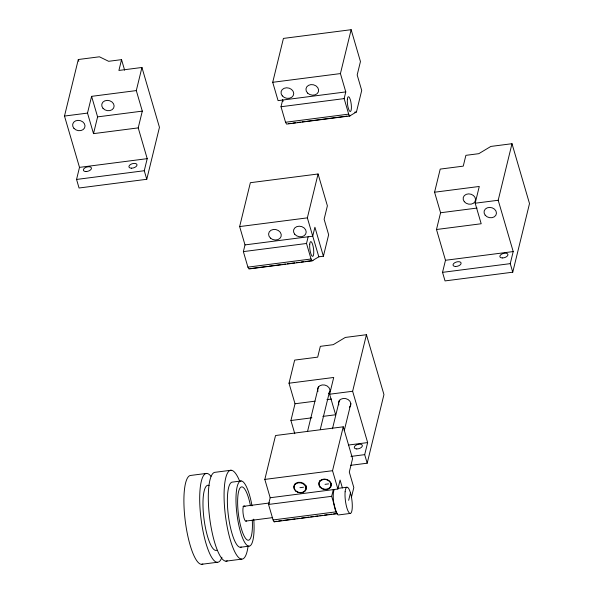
<?xml version="1.0" encoding="UTF-8"?>
<svg xmlns="http://www.w3.org/2000/svg" width="594" height="594" viewBox="0 0 594 594"><rect width="100%" height="100%" fill="white"/><g stroke="black" fill="none" stroke-linecap="round" stroke-linejoin="round"><path stroke-width="0.89" d="M121.547 59.638L118.904 70.441L141.944 67.471L159.452 127.339L146.77 179.284L79.054 188.001L76.552 179.447L79.499 167.374L64.494 116.06L78.297 59.519L99.436 56.794L108.628 61.301L121.547 59.638L124.636 70.203M136.301 90.585L142.308 111.123L138.216 127.881L93.51 133.635L87.504 113.098L91.595 96.347L136.301 90.585L141.944 67.471M93.51 133.635L97.602 116.877L91.595 96.347M146.77 179.284L144.268 170.73L147.215 158.657L138.216 127.881M351.143 29.7L340.429 73.582L345.782 91.914L278.074 100.631L272.713 82.299L283.427 38.417L351.143 29.7L360.454 61.553L357.18 74.963L361.709 90.444L356.459 111.947L349.71 115.971L286.568 124.101L285.543 122.26L281.007 106.742L282.647 100.037M239.642 226.581L250.364 182.7L318.072 173.983L327.391 205.836L324.116 219.245L328.645 234.727L323.396 256.229L318.822 256.816L312.073 260.84L248.931 268.971L247.906 267.129L243.369 251.611L245.003 244.906L239.642 226.581L307.358 217.864L318.072 173.983M312.073 260.84L311.048 258.999L306.511 243.481L308.145 236.783M349.71 115.971L348.685 114.13L344.149 98.611L345.782 91.914M333.316 489.612L331.682 496.317L336.219 511.828L337.244 513.669L274.101 521.799L273.077 519.958L268.54 504.447L270.181 497.742L264.82 479.417L275.534 435.528L343.25 426.811L352.561 458.672L349.294 472.074L353.816 487.563L351.41 497.416M294.78 433.702L290.926 420.515L295.018 403.757L289.011 383.219L294.654 360.105L317.693 357.135L320.329 346.339L333.241 344.676L345.307 337.437L366.439 334.712L383.947 394.579L367.189 463.201L350.72 465.317M294.245 485.877L294.683 484.088M307.595 431.222L318.533 386.419M305.62 489.486A5.97 4.871 13.7 0 0 298.507 482.796A5.97 4.871 13.7 0 0 295.678 490.77A5.97 4.871 13.7 0 0 305.62 489.486L306.497 485.899M320.277 429.455L329.47 391.817M322.854 416.401L335.625 414.753L329.625 394.223L333.717 377.465L289.011 383.219M319.334 482.536L319.772 480.746M332.462 428.779L339.464 400.104M270.181 497.742L337.889 489.025L332.536 470.7L343.25 426.811M367.189 463.201L364.694 454.648L367.641 442.575L352.636 391.26L366.439 334.712M330.709 486.144A5.97 4.871 13.7 0 0 323.596 479.455A5.97 4.871 13.7 0 0 320.767 487.429A5.97 4.871 13.7 0 0 330.709 486.144L331.363 483.457M344.268 430.591L350.831 403.712M337.889 489.025L340.087 480.041L342.396 487.956M348.656 500.319L350.467 492.894M434.57 192.218L440.213 169.097L463.253 166.134L465.889 155.338L478.801 153.675L490.867 146.428L511.998 143.711L529.506 203.579L512.756 272.193L445.04 280.91L442.537 272.356L445.485 260.283L436.486 229.507L440.577 212.749L434.57 192.218L479.276 186.464L475.185 203.215L481.192 223.752L436.486 229.507M512.756 272.193L510.253 263.639L513.201 251.566L498.195 200.26L511.998 143.711M274.101 521.799L276.871 521.228M272.713 82.299L340.429 73.582M64.494 116.06L87.504 113.098M97.602 116.877L142.308 111.123M281.007 106.742L344.149 98.611M354.633 112.184L356.459 111.947M285.543 122.26L348.685 114.13M288.424 123.649L291.171 123.292M292.998 123.062L295.745 122.706M297.572 122.468L300.319 122.119M302.153 121.881L304.893 121.525M306.727 121.295L346.993 116.105M348.819 115.875L350.653 115.637M79.499 167.374L147.215 158.657M76.552 179.447L144.268 170.73M475.185 203.215L498.195 200.26M440.577 212.749L477.071 208.056M245.003 244.906L312.719 236.189L314.909 227.212L323.396 256.229M243.369 251.611L306.511 243.481M247.906 267.129L311.048 258.999M249.866 268.637L267.255 266.394M269.089 266.164L280.984 264.627M282.811 264.397L285.558 264.04M287.385 263.803L294.706 262.86M296.54 262.63L299.287 262.273M301.113 262.036L303.861 261.687M305.687 261.449L313.008 260.506M445.485 260.283L513.201 251.566M442.537 272.356L510.253 263.639M329.625 394.223L352.636 391.26M295.018 403.757L315.087 401.173M326.945 399.643L331.511 399.057M290.926 420.515L311.909 417.812M348.426 445.047L367.641 442.575M206.69 473.381L190.904 475.415A44.788 11.041 82.7 0 0 185.439 522.408A44.788 11.041 82.7 0 0 202.873 563.996M231.081 470.24L215.295 472.275A44.788 11.041 82.7 0 0 209.838 519.267A44.788 11.041 82.7 0 0 227.272 560.855M350.965 456.415L364.694 454.648M241.119 480.984L232.506 482.09A32.841 8.093 82.7 0 0 228.497 516.557A32.841 8.093 82.7 0 0 241.283 547.052M264.82 479.417L332.536 470.7M299.933 487.681L303.512 487.221M325.022 484.34L328.601 483.88M337.771 488.394L346.814 487.236M243.02 506.392L269.676 502.962M268.54 504.447L331.682 496.317M246.013 521.049L272.668 517.619M273.077 519.958L336.219 511.828M278.705 520.997L281.452 520.641M283.279 520.403L295.173 518.874M297.007 518.636L299.747 518.287M301.581 518.05L308.902 517.107M310.729 516.869L313.476 516.52M315.31 516.283L318.05 515.934M319.884 515.696L322.631 515.34M324.458 515.109L327.205 514.753M329.031 514.515L331.779 514.166M333.605 513.929L337.266 513.454M350.49 513.402L338.728 514.916A13.224 3.26 82.7 0 1 334.006 504.544A13.224 3.26 82.7 0 1 334.303 489.456M240.332 547.274L248.938 546.168M201.574 564.3L217.359 562.266M225.965 561.159L241.751 559.125M282.573 99.562L283.093 101.322M307.358 217.864L318.822 256.816M78.297 59.519L78.816 61.279M338.847 404.908A6.267 5.116 13.7 0 1 345.767 398.596A6.267 5.116 13.7 0 1 349.443 407.291M317.961 391.439A6.267 5.116 13.7 0 1 324.762 385.038A6.267 5.116 13.7 0 1 328.586 393.703M253.742 519.163A32.841 8.093 82.7 0 1 244.037 541.208A32.841 8.093 82.7 0 1 237.065 487.154A32.841 8.093 82.7 0 1 252.027 505.873M252.287 520.04A26.871 6.623 82.7 0 1 244.015 535.781A26.871 6.623 82.7 0 1 238.454 492.211A26.871 6.623 82.7 0 1 250.46 505.724M248.017 546.584A44.788 11.041 82.7 0 1 232.454 546.391A44.788 11.041 82.7 0 1 224.629 484.318A44.788 11.041 82.7 0 1 239.813 481.511M246.532 520.871A7.767 1.916 82.7 0 1 243.043 513.075A7.767 1.916 82.7 0 1 245.047 506.667M221.926 557.239A44.788 11.041 82.7 0 1 201.225 520.374A44.788 11.041 82.7 0 1 210.981 476.321M216.892 550.192A32.841 8.093 82.7 0 1 203.853 517.723A32.841 8.093 82.7 0 1 209.125 485.484M131.371 168.184A4.18 2.183 -16.3 0 0 136.991 164.672A4.18 2.183 -16.3 0 0 130.532 164.486A4.18 2.183 -16.3 0 0 131.371 168.184M85.818 171.532A4.18 2.183 -16.3 0 0 91.439 168.028A4.18 2.183 -16.3 0 0 84.972 167.842A4.18 2.183 -16.3 0 0 85.818 171.532M73.923 128.326A6.267 5.116 13.7 0 0 84.578 127.925A6.267 5.116 13.7 0 0 77.963 120.352A6.267 5.116 13.7 0 0 73.923 128.326M102.97 108.286A6.267 5.116 13.7 0 0 113.64 108.011A6.267 5.116 13.7 0 0 107.143 100.371A6.267 5.116 13.7 0 0 102.97 108.286M347.364 99.309A7.462 1.841 82.7 0 0 349.896 111.412A7.462 1.841 82.7 0 0 350.809 101.663A7.462 1.841 82.7 0 0 347.364 99.309M307.64 93.132A6.423 5.242 13.7 0 0 318.369 91.899A6.423 5.242 13.7 0 0 310.848 84.623A6.423 5.242 13.7 0 0 307.64 93.132M282.291 95.879A6.423 5.242 13.7 0 0 293.221 95.612A6.423 5.242 13.7 0 0 286.59 87.778A6.423 5.242 13.7 0 0 282.291 95.879M309.726 244.186A7.462 1.841 82.7 0 0 312.258 256.281A7.462 1.841 82.7 0 0 313.164 246.532A7.462 1.841 82.7 0 0 309.726 244.186M270.426 238.097A6.423 5.242 13.7 0 0 281.073 236.575A6.423 5.242 13.7 0 0 273.299 229.477A6.423 5.242 13.7 0 0 270.426 238.097M294.698 234.207A6.423 5.242 13.7 0 0 305.65 234.125A6.423 5.242 13.7 0 0 299.19 226.195A6.423 5.242 13.7 0 0 294.698 234.207M455.472 266.483A4.18 2.183 -16.3 0 0 461.1 262.979A4.18 2.183 -16.3 0 0 454.633 262.793A4.18 2.183 -16.3 0 0 455.472 266.483M502.294 257.945A4.18 2.183 -16.3 0 0 507.922 254.44A4.18 2.183 -16.3 0 0 501.455 254.254A4.18 2.183 -16.3 0 0 502.294 257.945M485.157 215.162A6.267 5.116 13.7 0 0 495.871 215.221A6.267 5.116 13.7 0 0 489.701 207.403A6.267 5.116 13.7 0 0 485.157 215.162M464.293 201.685A6.267 5.116 13.7 0 0 475 201.618A6.267 5.116 13.7 0 0 468.703 193.867A6.267 5.116 13.7 0 0 464.293 201.685M356.734 448.945A4.18 2.183 -16.3 0 0 362.355 445.441A4.18 2.183 -16.3 0 0 355.895 445.255A4.18 2.183 -16.3 0 0 356.734 448.945M295.604 490.926A6.423 5.242 13.7 0 0 306.244 489.411A6.423 5.242 13.7 0 0 298.47 482.306A6.423 5.242 13.7 0 0 295.604 490.926M319.869 487.043A6.423 5.242 13.7 0 0 330.828 486.954A6.423 5.242 13.7 0 0 324.369 479.031A6.423 5.242 13.7 0 0 319.869 487.043M345.129 491.78A13.224 3.26 82.7 0 0 349.606 513.216A13.224 3.26 82.7 0 0 351.225 495.945A13.224 3.26 82.7 0 0 345.129 491.78"/></g></svg>
